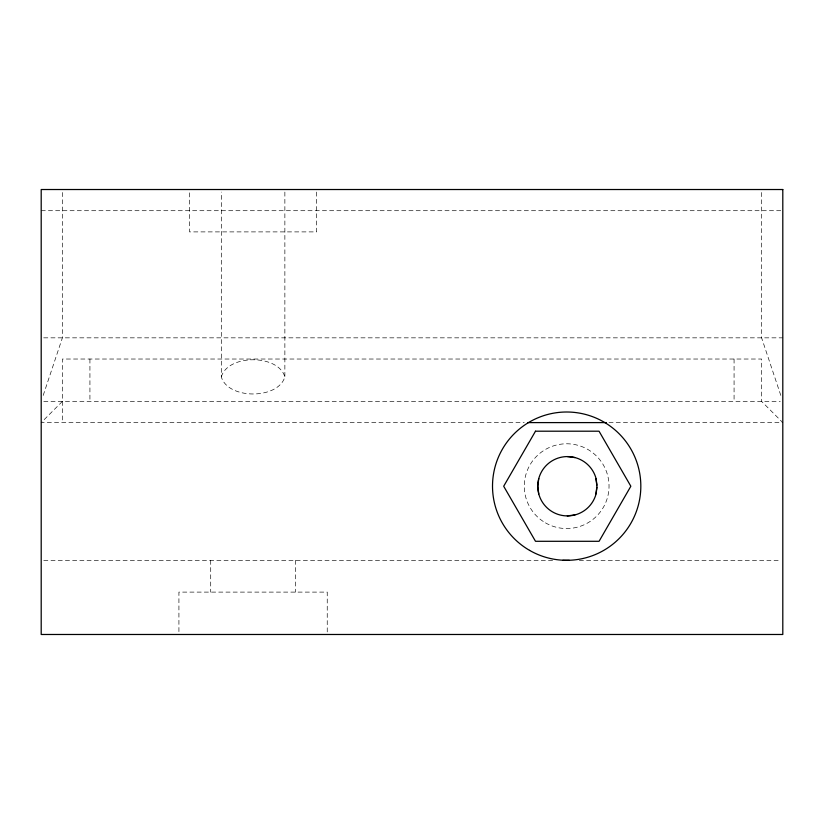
<?xml version="1.0" encoding="UTF-8"?>
<svg xmlns="http://www.w3.org/2000/svg" width="824" height="824" viewBox="0 0 824 824"><rect width="100%" height="100%" fill="white"/><g stroke="black" fill="none" stroke-linecap="round" stroke-linejoin="round"><path stroke-width="0.62" stroke-dasharray="4.12 3.09" d="M221.306 376.867C227.918 354.073 278.255 354.073 284.867 376.867C278.255 399.671 227.918 399.671 221.306 376.867L221.306 192.085M43.198 395.407L62.387 337.84L62.387 189.52M62.387 401.401L41.2 422.599L524.229 422.599M41.2 210.707L782.8 210.707M43.693 337.84L782.8 337.84M43.775 401.401L780.225 401.401M608.988 422.599L782.8 422.599L761.613 401.401L761.613 359.027L62.387 359.027L62.387 422.599M43.765 560.32L553.625 560.32M579.375 560.32L780.225 560.32M780.802 395.407L761.613 337.84L761.613 189.52M734.071 359.027L734.071 401.401M327.241 631.915L327.241 592.106L178.921 592.106L178.921 631.915M316.653 192.085L316.653 231.894L189.52 231.894L189.52 192.085M295.466 560.32L295.466 592.106M284.867 192.085L284.867 376.867M210.707 560.32L210.707 592.106M89.929 359.027L89.929 401.401M545.467 522.859A42.374 42.374 0 0 0 609.039 486.16A42.374 42.374 0 0 0 545.467 449.461A42.374 42.374 0 0 0 545.467 522.859"/><path stroke-width="1.24" d="M538.762 493.926L537.753 486.242L538.762 478.569M596.937 487.344L596.071 493.926A29.664 29.664 0 0 1 550.401 510.54A29.664 29.664 0 0 1 550.401 461.945A29.664 29.664 0 0 1 596.071 478.569L596.937 485.151M595.937 493.926L596.947 486.242L595.937 478.569M574.956 514.897L567.283 515.906M527.875 422.599L606.413 422.599M567.417 456.578L574.956 457.588M562.802 560.32L569.281 560.32M535.497 431.199L503.691 486.242L535.497 541.296L599.069 541.296L630.844 486.242L599.038 431.199L535.466 431.199M782.8 189.52L41.2 189.52L41.2 634.48L782.8 634.48L782.8 189.52M529.585 550.38A74.16 74.16 0 0 0 640.825 486.16A74.16 74.16 0 0 0 529.585 421.94A74.16 74.16 0 0 0 529.585 550.38"/></g></svg>
